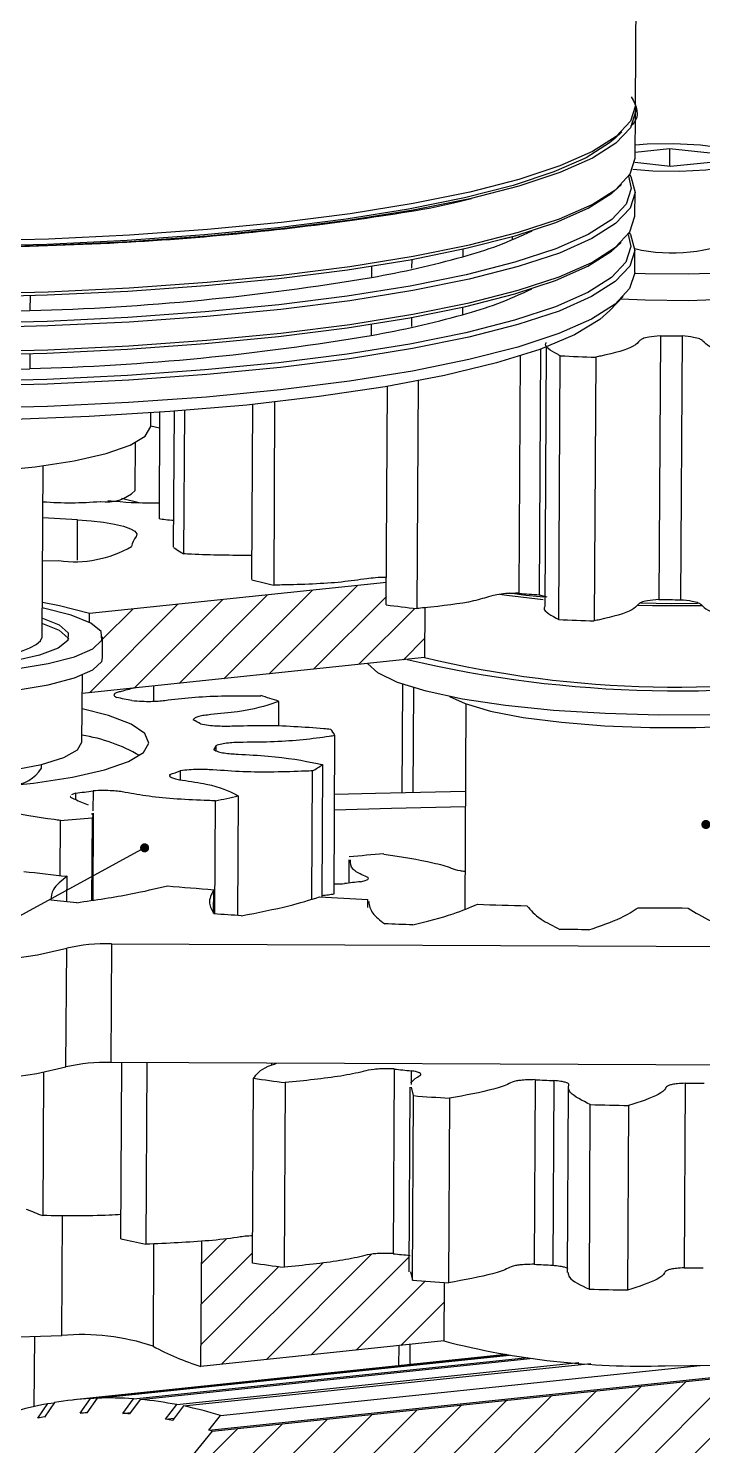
# Model space of a CAD drawing. Header units: millimetres. Extents: x 0 to 1189, y 0 to 841.
# Drawn here: x 479.3 to 554.7, y 415 to 573.3 of the extents above; entities that cross this region are included whole.
import ezdxf

# ---------------------------------------------------------------- set-up
doc = ezdxf.new("R2010")
doc.units = ezdxf.units.MM
doc.layers.add('10', color=7, linetype='Continuous')
doc.dimstyles.new('SLDDIMSTYLE0', dxfattribs={"dimtxt": 0.18, "dimasz": 1.016, "dimexe": 0, "dimexo": 0.0625, "dimgap": 0, "dimtad": 0, "dimtih": 1, "dimtoh": 1, "dimdec": 0, "dimrnd": 1e-09, "dimzin": 0, "dimdsep": 46, "dimtxsty": 'Standard', "dimblk1": 'DOT', "dimblk2": 'DOT', "dimsah": 1, "dimcen": 0.09, "dimadec": 0, "dimazin": 0, "dimtfac": 1.016, "dimtdec": 0, "dimtofl": 0, "dimtmove": 0, "dimatfit": 3, "dimldrblk": 'DOT', "dimfxl": 0, "dimfrac": 2, "dimtolj": 1, "dimtzin": 0, "dimarcsym": 0})

# ---------------------------------------------------------------- blocks, each defined once
blk = doc.blocks.new('SW_HATCH_0')
at = {"color": 0, "linetype": 'Continuous', "lineweight": 18}
for p, q in [((-82.31, 196.08), (-72.44, 205.95)), ((-77.29, 196.6), (-67.43, 206.47)), ((-97.35, 194.51), (-87.49, 204.37)), ((-92.34, 195.03), (-82.47, 204.9)), ((-87.32, 195.55), (-77.46, 205.42)), ((-72.28, 197.13), (-64.15, 205.26)), ((-95.87, 200.48), (-92.5, 203.85)), ((-67.26, 197.65), (-60.97, 203.94)), ((-62.25, 198.18), (-59.87, 200.56)), ((-84.81, 130.71), (-82.02, 133.5)), ((-84.84, 126.2), (-79.1, 131.94)), ((-77.56, 120), (-65.8, 131.76)), ((-84.87, 121.68), (-76.16, 130.39)), ((-82.58, 119.48), (-71.26, 130.79)), ((-72.55, 120.53), (-61.64, 131.44)), ((-67.54, 121.05), (-59.83, 128.76)), ((-62.52, 121.57), (-57.69, 126.4)), ((-52.01, 96.17), (-30.63, 117.55)), ((-46.99, 96.69), (-25.61, 118.07)), ((-41.98, 97.22), (-20.6, 118.6)), ((-67.05, 94.59), (-45.67, 115.97)), ((-62.04, 95.12), (-40.66, 116.5)), ((-57.02, 95.64), (-35.64, 117.02)), ((-82.09, 93.02), (-60.71, 114.4)), ((-77.08, 93.55), (-55.7, 114.93)), ((-72.07, 94.07), (-50.68, 115.45)), ((-87.59, 96.5), (-70.74, 113.35)), ((-87.57, 101.02), (-75.76, 112.83)), ((-87.11, 92.5), (-65.73, 113.88)), ((-87.54, 105.54), (-80.77, 112.3))]:
    blk.add_line(p, q, dxfattribs=at)
blk = doc.blocks.new('_Dot')
at = {"color": 0, "linetype": 'ByBlock', "lineweight": -2}
blk.add_line((-0.5, 0), (-1, 0), dxfattribs=at)
at = {"color": 0, "linetype": 'ByBlock', "const_width": 0.5}
blk.add_lwpolyline([(-0.25, 0, 1), (0.25, 0, 1)], format="xyb", close=True, dxfattribs=at)

msp = doc.modelspace()

# ---------------------------------------------------------------- linework, layer by layer
at = {"color": 7, "linetype": 'Continuous', "lineweight": 25}
for p, q in [((547.21, 564.77), (547.48, 612.8)), ((547.18, 558.88), (547.21, 564.03)), ((544.92, 561.07), (545.66, 561.78)), ((551.02, 559.87), (547.18, 559.46)), ((551.02, 559.87), (551.01, 557.94)), ((555.55, 559.37), (551.02, 559.87)), ((547.13, 558.37), (551.13, 557.92)), ((551.13, 557.92), (555.6, 558.39)), ((545.18, 555.46), (545.62, 555.89)), ((546.67, 556.76), (546.51, 556.92)), ((546.54, 556.96), (546.67, 556.76)), ((547.14, 552.39), (547.16, 555.05)), ((533.43, 550.06), (533.42, 549.7)), ((546.63, 550.28), (546.47, 550.43)), ((546.51, 550.48), (546.63, 550.28)), ((527.89, 548.66), (527.89, 547.82)), ((545.14, 548.98), (545.59, 549.4)), ((547.11, 546.06), (547.12, 548.56)), ((517.7, 546.75), (517.69, 545.5)), ((522.18, 547.55), (522.17, 546.52)), ((548.3, 545.89), (547.1, 545.93)), ((479.51, 543.47), (479.5, 541.79)), ((544.35, 541.79), (545.83, 543.35)), ((527.85, 542.18), (527.85, 541.33)), ((548.28, 542.94), (545.55, 543.05)), ((517.66, 540.27), (517.65, 539.01)), ((522.14, 541.06), (522.14, 540.03)), ((549.98, 538.97), (549.81, 509.5)), ((552.4, 538.96), (552.23, 509.49)), ((479.48, 536.99), (479.47, 535.3)), ((536.59, 537.49), (536.43, 510.03)), ((537.21, 537.72), (537.05, 508.74)), ((534.32, 536.72), (534.17, 510.21)), ((538.63, 507.28), (538.79, 536.75)), ((542.75, 536.59), (542.59, 507.12)), ((522.92, 533.94), (522.77, 508.5)), ((519.34, 508.91), (519.48, 533.32)), ((495.56, 515.34), (495.65, 530.53)), ((496.77, 530.62), (496.68, 514.61)), ((504.31, 511.73), (504.42, 531.31)), ((506.86, 531.57), (506.75, 511.11)), ((493.01, 528.9), (493.02, 530.35)), ((493.99, 530.41), (493.93, 518.51)), ((493.98, 528.66), (493.01, 528.89)), ((491.27, 521.68), (491.3, 527.04)), ((480.88, 505.39), (480.99, 524.47)), ((488.2, 520.56), (488.96, 520.49)), ((489.75, 520.84), (491.87, 520.32)), ((484.83, 518.42), (480.95, 518.64)), ((484.81, 513.92), (484.83, 518.42)), ((480.93, 513.82), (482.73, 513.85)), ((519.35, 511.4), (486.16, 507.93)), ((536.43, 510.03), (537.29, 509.82)), ((523.65, 508.59), (523.62, 503.01)), ((480.89, 506.83), (482.75, 506.07)), ((486.16, 506.94), (486.16, 507.93)), ((487.62, 503), (487.63, 505.35)), ((523.62, 503.01), (485.34, 499.01)), ((485.31, 493.58), (485.36, 501.08)), ((493.35, 498.14), (493.36, 499.84)), ((521.14, 500.04), (521.07, 487.92)), ((522.39, 499.64), (522.32, 487.95)), ((507.32, 495.35), (507.34, 498.12)), ((528.23, 497.84), (528.11, 474.9)), ((513.51, 476.61), (513.6, 494.3)), ((500.27, 493.17), (500.27, 492.63)), ((480.8, 490.66), (480.8, 491.08)), ((512.21, 491.06), (512.13, 476.26)), ((495.13, 489.97), (495.13, 489.8)), ((496.31, 490.37), (496.3, 489.36)), ((511.01, 476.03), (511.09, 490.37)), ((484.6, 487.87), (484.13, 487.67)), ((484.6, 487.87), (484.6, 487.14)), ((486.55, 488.14), (486.54, 485.9)), ((500.16, 474.37), (500.23, 487.01)), ((502.78, 487.56), (502.71, 474.19)), ((482.87, 478.67), (482.9, 484.82)), ((486.44, 485.11), (486.39, 475.9)), ((486.55, 475.93), (486.61, 485.65)), ((515.16, 480.41), (515.15, 477.83)), ((483.64, 475.73), (483.66, 478.59)), ((500.04, 474.47), (500.05, 477.08)), ((517.28, 475.11), (517.28, 475.98)), ((483.53, 457.28), (483.61, 470.54)), ((488.61, 471.03), (488.54, 457.77)), ((488.61, 471.03), (629.16, 470.47)), ((629.09, 457.21), (488.54, 457.77)), ((489.67, 438.09), (489.78, 457.76)), ((492.56, 457.75), (492.45, 437.46)), ((506.52, 457.7), (506.52, 457.49)), ((481.02, 456.68), (480.93, 440.67)), ((520.23, 457.05), (520.11, 436.42)), ((522.11, 456.86), (522.11, 455.32)), ((504.39, 435.37), (504.51, 456)), ((508.04, 455.53), (507.92, 434.9)), ((521.97, 455.03), (521.85, 434.4)), ((522.37, 454.08), (522.17, 455.03)), ((535.99, 455.86), (535.88, 435.23)), ((538.07, 455.76), (537.95, 435.13)), ((539.68, 454.93), (539.57, 434.31)), ((552.75, 455.46), (552.63, 434.83)), ((522.26, 433.45), (522.37, 454.08)), ((526.41, 453.78), (526.29, 433.16)), ((542.04, 432.44), (542.15, 453.07)), ((546.43, 452.98), (546.31, 432.35)), ((483.07, 427.27), (483.15, 440.68)), ((493.33, 437.51), (493.27, 426.08)), ((498.62, 423.82), (498.7, 437.82)), ((522.05, 434.4), (522.26, 433.45)), ((525.81, 433.19), (525.78, 426.66)), ((421.07, 425.47), (483.07, 427.27)), ((479.99, 419.35), (480.04, 427.19)), ((525.78, 426.66), (498.62, 423.82)), ((499.49, 416.71), (600.37, 427.26)), ((499.87, 416.59), (600.75, 427.14)), ((520.73, 426.13), (520.72, 423.87)), ((521.98, 426.26), (521.97, 424)), ((532.74, 425.13), (484.42, 420.07)), ((486.26, 420.22), (532.92, 425.1)), ((487.01, 420.26), (533.1, 425.08)), ((491.08, 420.19), (535.16, 424.8)), ((491.83, 420.13), (535.77, 424.73)), ((495.93, 419.55), (540.85, 424.25)), ((496.68, 419.4), (542.21, 424.16)), ((500.79, 418.32), (554.42, 423.93)), ((482.24, 419.78), (481.13, 418.16)), ((481.51, 419.66), (482.21, 419.73)), ((485.1, 418.59), (486.26, 420.22)), ((487.01, 420.26), (485.85, 418.63)), ((489.87, 418.56), (491.08, 420.19)), ((491.83, 420.13), (490.62, 418.5)), ((480.39, 418.03), (481.51, 419.66)), ((485.1, 418.59), (485.89, 418.68)), ((489.87, 418.56), (490.74, 418.65)), ((494.67, 417.93), (495.93, 419.55)), ((496.68, 419.4), (495.43, 417.78)), ((499.49, 416.71), (500.79, 418.32)), ((494.67, 417.93), (495.63, 418.03)), ((499.87, 416.59), (495.97, 411.76))]:
    msp.add_line(p, q, dxfattribs=at)
at = {"color": 7, "linetype": 'Continuous', "lineweight": 25, "flags": 128}
for points in [[(547.21, 564.77), (547.21, 564.72), (546.64, 562.96), (545.03, 561.24), (542.38, 559.56), (538.74, 557.95), (534.15, 556.43), (528.67, 555.03), (522.36, 553.75), (515.31, 552.62), (507.61, 551.65), (499.35, 550.85), (490.63, 550.22), (481.57, 549.79), (472.27, 549.55)], [(547.19, 564.4), (547.21, 563.99), (546.64, 562.23), (545.02, 560.5), (542.38, 558.82), (538.74, 557.21), (534.15, 555.7), (528.67, 554.29), (522.36, 553.02), (515.31, 551.88), (507.61, 550.91), (499.34, 550.11), (490.63, 549.49), (481.56, 549.05), (472.27, 548.82)], [(544.92, 561.07), (544.29, 560.53), (541.67, 558.87), (538.06, 557.28), (533.52, 555.78), (528.08, 554.38), (521.83, 553.12), (514.85, 552), (507.21, 551.03), (499.02, 550.24), (490.38, 549.62), (481.4, 549.19), (472.19, 548.96)], [(546.89, 557.59), (549.15, 557.4), (552.17, 557.36), (555.05, 557.52), (557.39, 557.87), (558.88, 558.36), (559.32, 558.91), (558.64, 559.47), (556.94, 559.95), (554.45, 560.29), (551.5, 560.44), (548.49, 560.38), (547.19, 560.28)], [(472.24, 543.66), (481.53, 543.9), (490.6, 544.33), (499.31, 544.95), (507.58, 545.75), (515.28, 546.73), (522.33, 547.86), (528.64, 549.14), (534.12, 550.54), (538.71, 552.06), (542.35, 553.66), (545, 555.34), (546.61, 557.07), (547.18, 558.83), (547.18, 558.88)], [(546.43, 556.8), (546.71, 555.44), (546.15, 553.69), (544.54, 551.97), (541.91, 550.3), (538.29, 548.71), (533.72, 547.2), (528.27, 545.8), (522, 544.53), (514.98, 543.41), (507.32, 542.44), (499.1, 541.64), (490.43, 541.02), (481.42, 540.59), (472.17, 540.35)], [(546.67, 556.76), (547.16, 555), (546.59, 553.24), (544.97, 551.51), (542.33, 549.83), (538.69, 548.22), (534.1, 546.71), (528.62, 545.3), (522.31, 544.03), (515.26, 542.9), (507.56, 541.92), (499.29, 541.12), (490.58, 540.5), (481.51, 540.07), (472.22, 539.83)], [(472.19, 543.3), (481.43, 543.54), (490.45, 543.97), (499.12, 544.59), (507.34, 545.38), (515, 546.35), (522.01, 547.48), (528.28, 548.75), (533.74, 550.15), (538.3, 551.65), (541.92, 553.25), (544.55, 554.92), (545.18, 555.46)], [(559.3, 553.93), (560.74, 553.8), (564.88, 553.3), (568.36, 552.65), (571.04, 551.87), (572.78, 551.01), (573.51, 550.11), (573.18, 549.2), (571.82, 548.33), (569.48, 547.55), (566.28, 546.88), (562.37, 546.36), (557.93, 546.01), (553.16, 545.85), (548.3, 545.89)], [(472.21, 537.18), (481.5, 537.41), (490.56, 537.85), (499.28, 538.47), (507.54, 539.27), (515.25, 540.24), (522.3, 541.38), (528.6, 542.65), (534.08, 544.06), (538.67, 545.57), (542.31, 547.18), (544.96, 548.86), (546.58, 550.59), (547.14, 552.34), (547.14, 552.39)], [(546.39, 550.31), (546.67, 548.96), (546.11, 547.21), (544.5, 545.49), (541.87, 543.82), (538.25, 542.22), (533.68, 540.72), (528.23, 539.32), (521.96, 538.05), (514.95, 536.92), (507.28, 535.95), (499.07, 535.16), (490.4, 534.54), (481.38, 534.11), (472.14, 533.87)], [(546.63, 550.28), (547.12, 548.51), (546.55, 546.76), (544.94, 545.03), (542.29, 543.35), (538.65, 541.74), (534.06, 540.23), (528.58, 538.82), (522.27, 537.54), (515.22, 536.41), (507.52, 535.44), (499.26, 534.64), (490.54, 534.02), (481.48, 533.58), (472.18, 533.34)], [(472.15, 536.82), (481.4, 537.05), (490.41, 537.49), (499.08, 538.1), (507.3, 538.9), (514.96, 539.87), (521.98, 541), (528.25, 542.26), (533.7, 543.66), (538.27, 545.17), (541.89, 546.77), (544.52, 548.44), (545.14, 548.98)], [(573.51, 546.98), (573.16, 546.25), (571.8, 545.39), (569.46, 544.6), (566.27, 543.93), (562.35, 543.41), (557.91, 543.06), (553.15, 542.9), (548.28, 542.94)], [(547.11, 546.06), (547.11, 546.01), (546.54, 544.25), (544.92, 542.52), (542.28, 540.84), (538.64, 539.24), (534.05, 537.72), (528.57, 536.32), (522.26, 535.04), (515.21, 533.91), (507.51, 532.93), (499.24, 532.13), (490.53, 531.51), (481.46, 531.08), (472.17, 530.84)], [(544.35, 541.79), (543.22, 540.79), (540.39, 539.09), (536.52, 537.46), (531.66, 535.94), (525.86, 534.54), (519.22, 533.28), (511.82, 532.18), (503.76, 531.24), (495.15, 530.5), (486.11, 529.95), (476.75, 529.6)], [(433.01, 529.23), (433.11, 528.77), (434.11, 527.71), (436.16, 526.71), (439.18, 525.78), (443.06, 524.98), (447.66, 524.32), (452.81, 523.84), (458.33, 523.54), (464.03, 523.45), (469.68, 523.55), (475.1, 523.86), (480.08, 524.35), (484.44, 525.02), (488.02, 525.83), (490.71, 526.76)], [(490.71, 526.76), (492.39, 527.77), (493.01, 528.83), (493.01, 528.9)], [(484.83, 518.42), (486.35, 518.3), (487.74, 518.14), (488.96, 517.94), (489.97, 517.7), (490.74, 517.42), (491.24, 517.13), (491.45, 516.83), (491.38, 516.53)], [(536.88, 509.48), (532.81, 509.95), (532.01, 510.06)], [(533.16, 510.25), (534.93, 510.01), (536.96, 509.79)], [(439.46, 504.12), (441.64, 503.23), (444.75, 502.43), (448.65, 501.78), (453.17, 501.28), (458.11, 500.97), (463.27, 500.86), (468.4, 500.94), (473.3, 501.23), (477.74, 501.71), (481.53, 502.34), (484.5, 503.12), (486.54, 504), (487.53, 504.95), (487.45, 505.92), (486.3, 506.87), (484.12, 507.76), (481.01, 508.55), (480.9, 508.57)], [(486.16, 507.93), (482.81, 508.8), (480.9, 509.16)], [(554.67, 508.82), (549.11, 508.81), (547.45, 508.85)], [(547.79, 509.12), (551.21, 509.07), (554.15, 509.09)], [(480.89, 507.42), (482.75, 506.66), (483.76, 505.79), (483.73, 504.91), (482.65, 504.06), (480.58, 503.28), (477.63, 502.61), (473.93, 502.09), (469.68, 501.73), (465.09, 501.57), (460.39, 501.6), (455.81, 501.83), (451.59, 502.24), (447.93, 502.81), (445.02, 503.52), (443.01, 504.33), (442, 505.19), (442.03, 506.07), (443.11, 506.92), (444.89, 507.62)], [(474.34, 502.83), (475.94, 503.1), (477.34, 503.41), (478.54, 503.74), (479.5, 504.11), (480.21, 504.49), (480.67, 504.89), (480.87, 505.29), (480.88, 505.39)], [(482.75, 506.07), (483.76, 505.2), (483.82, 505.08)], [(439.45, 501.76), (441.63, 500.87), (444.74, 500.08), (448.63, 499.42), (453.15, 498.92), (458.1, 498.61), (463.25, 498.5), (468.39, 498.59), (473.29, 498.87), (477.73, 499.35), (481.52, 499.99), (484.49, 500.76), (486.52, 501.64), (487.52, 502.59), (487.62, 503)], [(576.55, 498.69), (572.24, 497.92), (567.25, 497.3), (561.73, 496.87), (555.85, 496.63), (549.81, 496.59), (543.81, 496.76), (538.02, 497.12), (532.65, 497.67), (527.85, 498.39), (523.8, 499.25), (520.61, 500.23), (518.38, 501.3), (517.25, 502.34)], [(490.51, 491.4), (492.19, 492.41), (492.81, 493.47), (492.35, 494.53), (490.82, 495.57), (488.27, 496.54), (485.34, 497.29)], [(526.42, 498.66), (528.14, 497.87), (530.98, 497.05), (534.63, 496.34), (538.93, 495.79), (543.72, 495.41), (548.8, 495.21), (553.96, 495.2), (558.99, 495.39), (563.67, 495.77), (567.83, 496.32), (571.29, 497.02), (573.91, 497.84), (575.06, 498.39)], [(432.87, 493.52), (432.91, 493.41), (433.92, 492.35), (435.96, 491.34), (438.98, 490.42), (442.86, 489.62), (447.46, 488.96), (452.61, 488.48), (458.14, 488.18), (463.83, 488.08), (469.49, 488.19), (474.9, 488.5), (479.88, 488.99), (484.24, 489.66), (487.83, 490.47), (490.51, 491.4)], [(441.53, 492.45), (443.59, 491.62), (446.55, 490.88), (450.28, 490.27), (454.59, 489.83), (459.28, 489.56), (464.14, 489.49), (468.94, 489.62), (473.45, 489.93), (477.46, 490.43), (480.79, 491.07), (483.28, 491.84), (484.81, 492.7), (485.31, 493.58)], [(528.18, 488.07), (518.12, 487.85), (513.57, 487.71)], [(513.56, 485.99), (519.94, 486.19), (528.17, 486.37)], [(478.8, 479.13), (479.4, 479.06), (480, 478.99), (480.61, 478.92), (481.21, 478.85), (481.82, 478.79), (482.43, 478.72), (483.04, 478.65), (483.66, 478.59)], [(494.88, 477.51), (495.52, 477.45), (496.17, 477.4), (496.81, 477.34), (497.46, 477.29), (498.1, 477.24), (498.75, 477.19), (499.4, 477.13), (500.05, 477.08)], [(441.92, 475.19), (440.13, 474.29), (439.42, 473.33), (439.83, 472.36), (441.35, 471.42), (443.9, 470.56), (447.36, 469.82), (451.57, 469.23), (456.33, 468.82), (461.42, 468.61), (466.61, 468.6), (471.65, 468.81), (476.3, 469.22), (480.35, 469.8), (483.61, 470.54)], [(484.73, 475.63), (484.37, 475.67), (484, 475.7), (483.64, 475.73), (483.28, 475.77), (482.92, 475.8), (482.56, 475.84), (482.2, 475.87), (481.83, 475.91)], [(511.88, 476.28), (512.55, 476.24), (513.23, 476.2), (513.9, 476.16), (514.58, 476.12), (515.25, 476.09), (515.93, 476.05), (516.61, 476.01), (517.28, 475.98)], [(529.52, 475.46), (530.21, 475.44), (530.91, 475.41), (531.6, 475.39), (532.29, 475.37), (532.98, 475.35), (533.68, 475.33), (534.37, 475.31), (535.06, 475.29)], [(503.13, 474.17), (502.75, 474.19), (502.37, 474.22), (501.99, 474.24), (501.61, 474.27), (501.22, 474.3), (500.84, 474.32), (500.46, 474.35), (500.08, 474.37)], [(547.51, 475.07), (548.21, 475.06), (548.91, 475.06), (549.61, 475.05), (550.31, 475.05), (551.01, 475.04), (551.7, 475.04), (552.4, 475.04), (553.1, 475.03)], [(522.32, 473.15), (521.92, 473.16), (521.53, 473.18), (521.13, 473.2), (520.74, 473.21), (520.34, 473.23), (519.95, 473.25), (519.56, 473.27), (519.16, 473.28)], [(541.97, 472.6), (541.57, 472.6), (541.17, 472.61), (540.77, 472.62), (540.37, 472.62), (539.96, 472.63), (539.56, 472.64), (539.16, 472.65), (538.76, 472.65)], [(439.34, 459.95), (439.76, 459.1), (441.28, 458.16), (443.82, 457.3), (447.28, 456.56), (451.49, 455.97), (456.25, 455.56), (461.35, 455.35), (466.54, 455.34), (471.57, 455.55), (476.23, 455.95), (480.28, 456.54), (483.53, 457.28)], [(550.52, 423.89), (556.07, 423.97), (561.41, 424.25), (566.32, 424.73), (570.62, 425.37), (574.14, 426.17), (576.75, 427.08), (578.34, 428.07), (578.85, 429.07)]]:
    msp.add_lwpolyline(points, dxfattribs=at)
at = {"color": 7, "linetype": 'Continuous', "lineweight": 25}
for centre, radius, start, end in [((517.57, 587.06), 40.58, 284.7208, 296.4279), ((551.32, 567), 18.76, 257.0622, 295.0859), ((498.76, 652.32), 108.49, 280.052, 285.5761), ((472.21, 815.39), 273.7, 271.5272, 279.5657), ((517.54, 580.58), 40.58, 284.7208, 296.4279), ((465.4, 944.19), 402.65, 269.7051, 272.0069), ((498.72, 645.84), 108.49, 280.052, 285.5761), ((472.17, 808.91), 273.7, 271.5272, 279.5657), ((552.26, 771.22), 232.26, 269.4376, 270.0346), ((465.37, 937.7), 402.65, 269.7051, 272.0069), ((552.26, 826.79), 290.36, 267.3419, 268.1246), ((488.08, 525.06), 4.65, 261.2134, 313.2684), ((483.95, 558.07), 37.75, 265.4619, 275.1934), ((493.05, 566.02), 45.71, 264.8703, 271.1129), ((493.59, 514.84), 2.79, 142.6092, 167.9454), ((484.5, 526.54), 12.81, 262.0546, 299.8158), ((502.18, 524.24), 11.09, 233.3893, 240.2938), ((523.6, 583.35), 74.18, 254.9257, 256.8699), ((549.97, 700.44), 190.89, 265.2548, 265.9353), ((544.04, 699.86), 192.54, 262.6283, 263.6576), ((552.09, 741.75), 232.26, 269.4376, 270.0346), ((552.09, 797.32), 290.36, 267.3419, 268.1246), ((551.87, 631.12), 131.82, 256.7579, 280.7959), ((551.78, 621.65), 121.93, 256.6482, 280.9056), ((476.3, 430.79), 68.98, 77.7877, 79.2153), ((493.14, 456.24), 44.23, 71.2762, 74.0464), ((493.1, 486.41), 10.72, 59.2819, 64.2229), ((482.43, 475.95), 18.62, 59.9476, 81.0764), ((510.76, 492.87), 3.18, 26.5941, 42.6558), ((498.65, 493.6), 1.68, 328.1604, 345.1864), ((506.18, 499.51), 10.38, 298.2603, 305.5448), ((477.19, 493.04), 4.33, 273.5821, 326.5654), ((487.45, 514.63), 25.83, 287.3002, 290.0483), ((471.49, 590.29), 103.26, 277.298, 278.3889), ((484.8, 565.72), 80.2, 281.0955, 282.9581), ((467.79, 687.06), 202.8, 274.2721, 275.2755), ((542.95, 171.67), 310.33, 94.4126, 95.1299), ((539.46, 271.16), 208.09, 96.3517, 96.8456), ((488.05, 450.96), 20.08, 88.3958, 102.7826), ((487.98, 437.7), 20.08, 88.3958, 102.7826), ((546.02, 702.31), 246.62, 263.997, 264.438), ((538.09, 692.08), 238.45, 261.9046, 262.7597), ((551.73, 778.39), 322.92, 267.2061, 267.5746), ((552.42, 798.59), 343.13, 270.0553, 270.4091), ((549.62, 803.8), 350.79, 265.5447, 266.2057), ((552.75, 865.61), 412.68, 268.5291, 269.1223), ((495.22, 479.06), 40.97, 246.8137, 249.5808), ((517.9, 556.77), 121.99, 256.6225, 257.9593), ((545.9, 681.68), 246.62, 263.997, 264.438), ((537.97, 671.45), 238.45, 261.9046, 262.7597), ((551.62, 757.76), 322.92, 267.2061, 267.5746), ((552.3, 777.96), 343.13, 270.0553, 270.4091), ((549.51, 783.17), 350.79, 265.5447, 266.2057), ((552.63, 844.99), 412.68, 268.5291, 269.1223), ((485.22, 401.53), 25.84, 71.8659, 94.7764), ((506.75, 450.53), 27.92, 241.1249, 253.0707), ((547.87, 512.2), 88.35, 255.5203, 271.7183), ((488.37, 382.25), 38.03, 93.1797, 99.2739), ((488.39, 381.62), 38.67, 86.0158, 92.0432), ((488.22, 379.61), 40.67, 79.079, 84.9062), ((488.51, 381.53), 38.76, 100.4094, 106.4268), ((487.22, 380.83), 37.83, 99.2667, 100.401), ((487.2, 380.87), 37.78, 92.0506, 93.1859), ((487.17, 379.57), 39.09, 84.9264, 86.0362), ((487.53, 376.27), 44.09, 72.4981, 78.0199), ((486.78, 376.91), 41.77, 78.0495, 79.1113), ((485.78, 373.13), 45.69, 72.0396, 72.5397)]:
    msp.add_arc(centre, radius, start, end, dxfattribs=at)
for points, knots in [([(546.72, 565.69), (547.27, 564.65), (547.87, 563.54), (546.74, 562.46), (546.66, 562.39)], [0, 0, 0, 0, 0.9325036, 1, 1, 1, 1]), ([(528.87, 554.29), (528.8, 554.27), (525.74, 553.41), (517.29, 552.04), (503.85, 550.34), (488.6, 549.18), (477.8, 548.9), (472.43, 548.76)], [0, 0, 0, 0, 0.005688, 0.254893, 0.504098, 0.753303, 1, 1, 1, 1]), ([(549.98, 538.97), (549.52, 538.93), (548.71, 538.86), (547.95, 538.66), (547.52, 538.3), (546.97, 537.59), (544.65, 537), (542.95, 536.63), (542.75, 536.59)], [0, 0, 0, 0, 0.099323, 0.177981, 0.252857, 0.481926, 0.940431, 1, 1, 1, 1]), ([(559.73, 536.51), (559.53, 536.56), (557.82, 536.94), (555.47, 537.55), (554.89, 538.27), (554.44, 538.63), (553.67, 538.83), (552.86, 538.91), (552.4, 538.96)], [0, 0, 0, 0, 0.059569, 0.518074, 0.747143, 0.822019, 0.900677, 1, 1, 1, 1]), ([(538.79, 536.75), (538.69, 536.8), (537.81, 537.27), (536.88, 537.77), (537.22, 538.21), (537.22, 538.21)], [0, 0, 0, 0, 0.11401, 0.991546, 1, 1, 1, 1]), ([(495.58, 518.32), (495.27, 518.35), (494.68, 518.4), (494.17, 518.47), (493.93, 518.51)], [0, 0, 0, 0, 0.52832, 1, 1, 1, 1]), ([(504.32, 514.42), (502.04, 514.44), (499.46, 514.46), (496.97, 514.59), (496.68, 514.61)], [0, 0, 0, 0, 0.88242, 1, 1, 1, 1]), ([(519.31, 511.97), (519.31, 511.97), (518.91, 511.99), (518.11, 511.94), (516.52, 511.75), (513.52, 511.29), (509.64, 511.17), (507.05, 511.12), (506.75, 511.11)], [0, 0, 0, 0, 0.000839, 0.088098, 0.171162, 0.425278, 0.933917, 1, 1, 1, 1]), ([(534.17, 510.21), (533.67, 510.2), (532.76, 510.19), (531.66, 510.05), (530.57, 509.76), (528.66, 509.13), (525.34, 508.75), (523.04, 508.53), (522.77, 508.5)], [0, 0, 0, 0, 0.099323, 0.177981, 0.252857, 0.481926, 0.940431, 1, 1, 1, 1]), ([(537.06, 508.74), (537.06, 508.74), (536.72, 508.31), (537.65, 507.8), (538.53, 507.33), (538.63, 507.28)], [0, 0, 0, 0, 0.008454, 0.88599, 1, 1, 1, 1]), ([(549.81, 509.5), (549.36, 509.46), (548.54, 509.39), (547.79, 509.19), (547.35, 508.83), (546.8, 508.12), (544.48, 507.53), (542.79, 507.16), (542.59, 507.12)], [0, 0, 0, 0, 0.0993231, 0.1779815, 0.2528574, 0.4819263, 0.9404309, 1, 1, 1, 1]), ([(552.23, 509.49), (552.69, 509.45), (553.51, 509.37), (554.28, 509.16), (554.72, 508.8), (555.31, 508.08), (557.65, 507.47), (559.37, 507.09), (559.56, 507.04)], [0, 0, 0, 0, 0.099323, 0.177981, 0.252857, 0.481926, 0.940431, 1, 1, 1, 1]), ([(491.1, 499.61), (490.64, 499.48), (490.01, 499.32), (489.21, 499.11), (488.9, 498.95), (488.86, 498.75), (489.08, 498.62), (489.21, 498.55)], [0, 0, 0, 0, 0.386925, 0.522371, 0.659651, 0.811868, 1, 1, 1, 1]), ([(490.89, 498.21), (491.27, 498.18), (491.94, 498.13), (492.98, 498.12), (493.85, 498.16), (495.35, 498.32), (498.44, 498.73), (502.42, 498.77), (505.02, 498.76), (505.3, 498.76)], [0, 0, 0, 0, 0.078567, 0.142137, 0.199467, 0.256032, 0.48612, 0.946107, 1, 1, 1, 1]), ([(507.34, 498.12), (507.21, 498.08), (506.01, 497.65), (503.89, 497.03), (500.46, 496.73), (498.97, 496.56), (498.34, 496.44), (497.88, 496.27), (497.8, 496.14), (497.76, 496.06)], [0, 0, 0, 0, 0.053893, 0.51388, 0.743968, 0.800533, 0.857863, 0.921433, 1, 1, 1, 1]), ([(498.57, 495.63), (498.86, 495.57), (499.37, 495.47), (500.31, 495.39), (501.21, 495.36), (502.95, 495.39), (506.7, 495.52), (510.47, 495.26), (512.85, 495.05), (513.1, 495.03)], [0, 0, 0, 0, 0.078567, 0.142137, 0.199467, 0.256032, 0.48612, 0.946107, 1, 1, 1, 1]), ([(513.6, 494.3), (513.39, 494.26), (511.35, 493.97), (508.04, 493.57), (504.21, 493.56), (502.48, 493.53), (501.63, 493.47), (500.84, 493.35), (500.47, 493.23), (500.27, 493.17)], [0, 0, 0, 0, 0.053893, 0.51388, 0.743968, 0.800533, 0.857863, 0.921433, 1, 1, 1, 1]), ([(500.07, 492.71), (500.22, 492.64), (500.48, 492.51), (501.16, 492.36), (501.94, 492.27), (503.61, 492.17), (507.36, 492), (510.28, 491.47), (512.03, 491.1), (512.21, 491.06)], [0, 0, 0, 0, 0.078567, 0.142137, 0.199467, 0.256032, 0.48612, 0.946107, 1, 1, 1, 1]), ([(495.13, 489.97), (495.11, 489.89), (495.07, 489.76), (495.37, 489.57), (495.89, 489.43), (497.22, 489.21), (500.33, 488.77), (501.88, 488.07), (502.69, 487.61), (502.78, 487.56)], [0, 0, 0, 0, 0.0785674, 0.1421366, 0.1994674, 0.2560322, 0.4861201, 0.9461069, 1, 1, 1, 1]), ([(511.09, 490.37), (510.83, 490.35), (508.31, 490.25), (504.38, 490.14), (500.81, 490.42), (499.13, 490.52), (498.21, 490.53), (497.22, 490.48), (496.63, 490.41), (496.31, 490.37)], [0, 0, 0, 0, 0.053893, 0.51388, 0.743968, 0.800533, 0.857863, 0.921433, 1, 1, 1, 1]), ([(500.23, 487.01), (499.96, 487.02), (497.39, 487.12), (493.52, 487.32), (490.83, 487.85), (489.5, 488.07), (488.68, 488.14), (487.65, 488.18), (486.94, 488.15), (486.55, 488.14)], [0, 0, 0, 0, 0.053893, 0.51388, 0.743968, 0.800533, 0.857863, 0.921433, 1, 1, 1, 1]), ([(482.9, 484.82), (482.67, 484.85), (480.5, 485.13), (477.36, 485.61), (476.01, 486.29), (475.25, 486.59), (474.67, 486.72), (473.79, 486.83), (473.08, 486.86), (472.69, 486.88)], [0, 0, 0, 0, 0.053893, 0.51388, 0.743968, 0.800533, 0.857863, 0.921433, 1, 1, 1, 1]), ([(484.03, 487.51), (484.02, 487.5), (483.98, 487.44), (484.15, 487.33), (484.87, 487.03), (485.5, 486.78), (486, 486.58)], [0, 0, 0, 0, 0.021547, 0.184623, 0.345521, 1, 1, 1, 1]), ([(486.37, 485.65), (486.46, 485.52), (486.59, 485.34), (486.47, 485.16), (486.44, 485.11)], [0, 0, 0, 0, 0.715001, 1, 1, 1, 1]), ([(516.44, 477.97), (516.64, 478.02), (516.99, 478.1), (517.3, 478.23), (517.41, 478.43), (516.45, 478.79), (515.32, 479.46), (515.32, 480.05), (515.32, 480.41)], [0, 0, 0, 0, 0.06907, 0.123903, 0.170959, 0.30548, 0.583161, 1, 1, 1, 1]), ([(519.08, 481.07), (521.03, 480.77), (523.97, 480.31), (526.35, 479.62), (527.24, 479.26), (527.92, 479.16), (528.13, 479.14), (528.13, 479.14)], [0, 0, 0, 0, 0.545339, 0.819592, 0.952453, 0.998928, 1, 1, 1, 1]), ([(483.66, 478.59), (483.04, 478.1), (481.95, 477.22), (481.87, 476.31), (481.83, 475.91)], [0, 0, 0, 0, 0.559727, 1, 1, 1, 1]), ([(484.73, 475.63), (486.83, 475.94), (490.57, 476.5), (493.56, 477.2), (494.88, 477.51)], [0, 0, 0, 0, 0.560078, 1, 1, 1, 1]), ([(500.05, 477.08), (499.79, 476.58), (499.31, 475.68), (499.85, 474.77), (500.08, 474.37)], [0, 0, 0, 0, 0.559727, 1, 1, 1, 1]), ([(513.51, 477.74), (513.59, 477.74), (513.98, 477.73), (514.36, 477.75), (514.66, 477.77)], [0, 0, 0, 0, 0.203867, 1, 1, 1, 1]), ([(503.13, 474.17), (504.99, 474.53), (508.31, 475.17), (510.79, 475.94), (511.88, 476.28)], [0, 0, 0, 0, 0.560078, 1, 1, 1, 1]), ([(512.13, 476.45), (512.38, 476.47), (512.88, 476.52), (513.3, 476.58), (513.51, 476.61)], [0, 0, 0, 0, 0.504386, 1, 1, 1, 1]), ([(517.37, 475.75), (517.44, 475.32), (517.58, 474.49), (518.65, 473.67), (519.16, 473.28)], [0, 0, 0, 0, 0.519847, 1, 1, 1, 1]), ([(522.32, 473.15), (523.91, 473.55), (526.75, 474.27), (528.68, 475.1), (529.52, 475.46)], [0, 0, 0, 0, 0.560078, 1, 1, 1, 1]), ([(535.06, 475.29), (535.49, 474.79), (536.25, 473.89), (537.99, 473.03), (538.76, 472.65)], [0, 0, 0, 0, 0.559727, 1, 1, 1, 1]), ([(541.97, 472.6), (543.27, 473.04), (545.58, 473.82), (546.92, 474.69), (547.51, 475.07)], [0, 0, 0, 0, 0.560078, 1, 1, 1, 1]), ([(553.1, 475.03), (553.87, 474.54), (555.23, 473.66), (557.54, 472.85), (558.56, 472.5)], [0, 0, 0, 0, 0.559727, 1, 1, 1, 1]), ([(504.51, 456), (504.83, 456.47), (505.25, 457.06), (506.75, 457.58), (507.08, 457.69)], [0, 0, 0, 0, 0.782417, 1, 1, 1, 1]), ([(520.23, 457.05), (519.92, 457.06), (519.37, 457.08), (518.59, 457.06), (517.6, 456.99), (516.43, 456.66), (513.49, 456.08), (510.21, 455.75), (508.04, 455.53)], [0, 0, 0, 0, 0.060838, 0.109135, 0.150583, 0.269071, 0.513655, 1, 1, 1, 1]), ([(522.07, 455.47), (522.26, 455.7), (522.54, 456.04), (523.33, 456.41), (523.1, 456.61), (522.73, 456.74), (522.33, 456.81), (522.11, 456.86)], [0, 0, 0, 0, 0.476164, 0.70684, 0.787532, 0.881558, 1, 1, 1, 1]), ([(535.99, 455.86), (535.68, 455.85), (535.12, 455.84), (534.4, 455.79), (533.56, 455.67), (532.89, 455.29), (530.87, 454.59), (528.19, 454.11), (526.41, 453.78)], [0, 0, 0, 0, 0.0608381, 0.1091351, 0.1505831, 0.2690711, 0.5136551, 1, 1, 1, 1]), ([(542.15, 453.07), (541.25, 453.51), (539.9, 454.18), (539.62, 454.99), (539.85, 455.38), (539.36, 455.57), (538.82, 455.68), (538.34, 455.73), (538.07, 455.76)], [0, 0, 0, 0, 0.486345, 0.730929, 0.849417, 0.890865, 0.939162, 1, 1, 1, 1]), ([(552.75, 455.46), (552.46, 455.44), (551.94, 455.41), (551.31, 455.32), (550.67, 455.16), (550.56, 454.76), (549.59, 453.98), (547.69, 453.38), (546.43, 452.98)], [0, 0, 0, 0, 0.060838, 0.109135, 0.150583, 0.269071, 0.513655, 1, 1, 1, 1]), ([(489.69, 440.78), (489.24, 440.76), (486.44, 440.6), (483.45, 440.63), (480.93, 440.67)], [0, 0, 0, 0, 0.157791, 1, 1, 1, 1]), ([(504.41, 438.41), (504.34, 438.4), (503.66, 438.39), (502.19, 438.13), (498.51, 437.73), (494.87, 437.57), (492.45, 437.46)], [0, 0, 0, 0, 0.017193, 0.154288, 0.437281, 1, 1, 1, 1]), ([(520.11, 436.42), (519.8, 436.43), (519.25, 436.45), (518.48, 436.44), (517.49, 436.36), (516.32, 436.03), (513.37, 435.45), (510.1, 435.12), (507.92, 434.9)], [0, 0, 0, 0, 0.060838, 0.109135, 0.150583, 0.269071, 0.513655, 1, 1, 1, 1]), ([(535.88, 435.23), (535.57, 435.22), (535.01, 435.22), (534.29, 435.16), (533.44, 435.04), (532.78, 434.66), (530.76, 433.96), (528.08, 433.48), (526.29, 433.16)], [0, 0, 0, 0, 0.060838, 0.109135, 0.150583, 0.269071, 0.513655, 1, 1, 1, 1]), ([(537.95, 435.13), (538.22, 435.1), (538.71, 435.05), (539.24, 434.94), (539.62, 434.8), (539.59, 434.7), (539.57, 434.64)], [0, 0, 0, 0, 0.284272, 0.509945, 0.703614, 1, 1, 1, 1]), ([(539.67, 434.31), (539.69, 434.13), (539.77, 433.49), (541.09, 432.88), (542.04, 432.44)], [0, 0, 0, 0, 0.273505, 1, 1, 1, 1]), ([(552.63, 434.83), (552.34, 434.81), (551.82, 434.78), (551.2, 434.69), (550.56, 434.53), (550.44, 434.13), (549.48, 433.35), (547.58, 432.75), (546.31, 432.35)], [0, 0, 0, 0, 0.060838, 0.109135, 0.150583, 0.269071, 0.513655, 1, 1, 1, 1])]:
    msp.add_open_spline(points, degree=3, knots=knots, dxfattribs=at)

# ---------------------------------------------------------------- block references
at = {"color": 7, "linetype": 'Continuous', "lineweight": 18}
msp.add_blockref('SW_HATCH_0', (583.5, 304.58), dxfattribs=at)

# ---------------------------------------------------------------- leaders
at = {"layer": '10'}
for points in [[(555.07, 484.37), (815.95, 531.59)], [(492.32, 481.76), (240.91, 344.81)]]:
    msp.add_leader(points, dimstyle='SLDDIMSTYLE0', dxfattribs=at)

doc.saveas('drawing.dxf')
